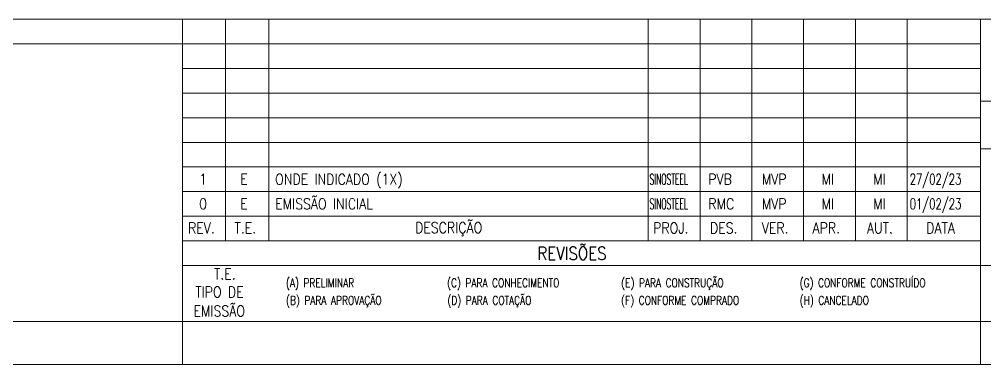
# Model space of a CAD drawing. Header units: millimetres. Extents: x 2 to 845, y 5 to 599.
# Drawn here: x 437.2 to 661, y 5 to 85 of the extents above; entities that cross this region are included whole.
import ezdxf

# ---------------------------------------------------------------- set-up
doc = ezdxf.new("R2010")
doc.units = ezdxf.units.MM
doc.linetypes.add('XKITLINE00', pattern=[0])
doc.layers.add('Outro tipo de objeto', color=7, linetype='Continuous', lineweight=0)
doc.styles.add('ROMANS', font='ROMANS__.TTF')
doc.styles.add('SIMPLEX', font='SIMPLEX_.TTF')

msp = doc.modelspace()

# ---------------------------------------------------------------- linework, layer by layer
at = {"layer": 'Outro tipo de objeto', "color": 5, "linetype": 'XKITLINE00', "lineweight": 0}
for p, q in [((29, 85), (835, 85)), ((475, 15), (475, 85)), ((660, 15), (660, 85)), ((660, 66), (835, 66)), ((660, 55), (835, 55)), ((660, 28), (835, 28))]:
    msp.add_line(p, q, dxfattribs=at)
at = {"layer": 'Outro tipo de objeto', "color": 3, "linetype": 'XKITLINE00', "lineweight": 0}
for p, q in [((485, 33.7), (485, 85)), ((495, 33.7), (495, 85)), ((583, 85), (583, 33.7)), ((595, 85), (595, 33.7)), ((607, 85), (607, 33.7)), ((619, 85), (619, 33.7)), ((631, 85), (631, 33.7)), ((643, 85), (643, 33.7))]:
    msp.add_line(p, q, dxfattribs=at)
at = {"layer": 'Outro tipo de objeto', "color": 4, "linetype": 'XKITLINE00', "lineweight": 0}
for p, q in [((29, 79.3), (475, 79.3)), ((475, 39.4), (660, 39.4)), ((475, 33.7), (660, 33.7)), ((475, 28), (660, 28))]:
    msp.add_line(p, q, dxfattribs=at)
at = {"layer": 'Outro tipo de objeto', "color": 7, "linetype": 'XKITLINE00', "lineweight": 0}
for p, q in [((475, 79.3), (660, 79.3)), ((475, 73.6), (660, 73.6)), ((475, 67.9), (660, 67.9)), ((475, 62.2), (660, 62.2)), ((475, 56.5), (660, 56.5)), ((475, 50.8), (660, 50.8)), ((475, 45.1), (660, 45.1)), ((4.04, 5.04), (845, 5.04))]:
    msp.add_line(p, q, dxfattribs=at)
at = {"layer": 'Outro tipo de objeto', "color": 6, "linetype": 'XKITLINE00', "lineweight": 0}
msp.add_line((29, 15), (835, 15), dxfattribs=at)
at = {"layer": 'Outro tipo de objeto', "color": 2, "linetype": 'XKITLINE00', "lineweight": 0}
for p, q in [((475, 15), (475, 5)), ((660, 15), (660, 5))]:
    msp.add_line(p, q, dxfattribs=at)

# ---------------------------------------------------------------- texts
at = {"layer": 'Outro tipo de objeto', "color": 3}
for s, height, style, width, p in [('ONDE INDICADO (1X)', 2.5, 'ROMANS', 0.85, (496.5, 46.7)), ('27/02/23', 2.5, 'ROMANS', 0.68, (643.6, 46.7)), ('1', 2.5, 'ROMANS', 0.85, (478.88, 46.7)), ('E', 2.5, 'ROMANS', 0.85, (488.38, 46.7)), ('SINOSTEEL', 2.5, 'ROMANS', 0.51, (583.29, 46.7)), ('PVB', 2.5, 'ROMANS', 0.85, (596.91, 46.7)), ('MVP', 2.5, 'ROMANS', 0.85, (609.31, 46.7)), ('MI', 2.5, 'ROMANS', 0.85, (623.15, 46.7)), ('MI', 2.5, 'ROMANS', 0.85, (635.15, 46.7)), ('0', 2.5, 'ROMANS', 0.85, (478.88, 41)), ('E', 2.5, 'ROMANS', 0.85, (488.38, 41)), ('EMISSÃO INICIAL', 2.5, 'ROMANS', 0.85, (496.5, 41)), ('SINOSTEEL', 2.5, 'ROMANS', 0.51, (583.29, 41)), ('RMC', 2.5, 'ROMANS', 0.85, (596.91, 41)), ('MVP', 2.5, 'ROMANS', 0.85, (609.31, 41)), ('MI', 2.5, 'ROMANS', 0.85, (623.15, 41)), ('MI', 2.5, 'ROMANS', 0.85, (635.15, 41)), ('01/02/23', 2.5, 'ROMANS', 0.68, (643.6, 41)), ('(A) PRELIMINAR', 2, 'SIMPLEX', 0.765, (499.01, 22.94)), ('(C) PARA CONHECIMENTO', 2, 'SIMPLEX', 0.765, (536.36, 22.94)), ('(E) PARA CONSTRUÇÃO', 2, 'SIMPLEX', 0.765, (576.71, 22.94)), ('(G) CONFORME CONSTRUÍDO', 2, 'SIMPLEX', 0.765, (618.08, 22.94)), ('(B) PARA APROVAÇÃO', 2, 'SIMPLEX', 0.765, (499.01, 18.89)), ('(D) PARA COTAÇÃO', 2, 'SIMPLEX', 0.765, (536.43, 18.89)), ('(F) CONFORME COMPRADO', 2, 'SIMPLEX', 0.765, (576.71, 18.89)), ('(H) CANCELADO', 2, 'SIMPLEX', 0.765, (618.08, 18.89))]:
    msp.add_text(s, height=height, dxfattribs=dict(at, style=style, width=width)).set_placement(p)
at = {"layer": 'Outro tipo de objeto', "color": 4, "style": 'SIMPLEX', "width": 0.85}
for s, p in [('DESCRIÇÃO', (528.94, 35.48)), ('REV.', (476.31, 35.41)), ('T.E.', (487.08, 35.41)), ('PROJ.', (584.12, 35.41)), ('DES.', (597.31, 35.41)), ('VER.', (609.31, 35.41)), ('APR.', (621.07, 35.41)), ('AUT.', (633.69, 35.41)), ('DATA', (647.42, 35.41)), ('T.E.', (482.34, 24.76)), ('TIPO DE', (477.99, 20.57)), ('EMISSÃO', (477.58, 16.17))]:
    msp.add_text(s, height=2.5, dxfattribs=at).set_placement(p)
at = {"layer": 'Outro tipo de objeto', "color": 5, "style": 'SIMPLEX', "width": 0.85}
msp.add_text('REVISÕES', height=3, dxfattribs=at).set_placement((557.28, 29.29))

doc.saveas('drawing.dxf')
